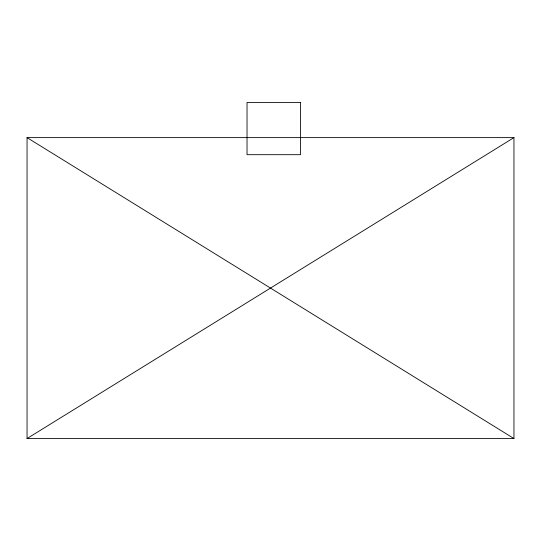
<?xml version="1.0" encoding="UTF-8"?>
<svg xmlns="http://www.w3.org/2000/svg" width="541" height="541" viewBox="0 0 541 541"><rect width="100%" height="100%" fill="white"/><g stroke="black" fill="none" stroke-linecap="round" stroke-linejoin="round"><path stroke-width="0.81" d="M27.05 438.541L513.95 137.624L513.95 438.541L27.05 438.541L27.05 137.624L513.95 137.624M27.05 137.624L513.95 438.541M300.525 102.459L247.027 102.459L247.027 154.685L300.525 154.685L300.525 102.459"/></g></svg>
